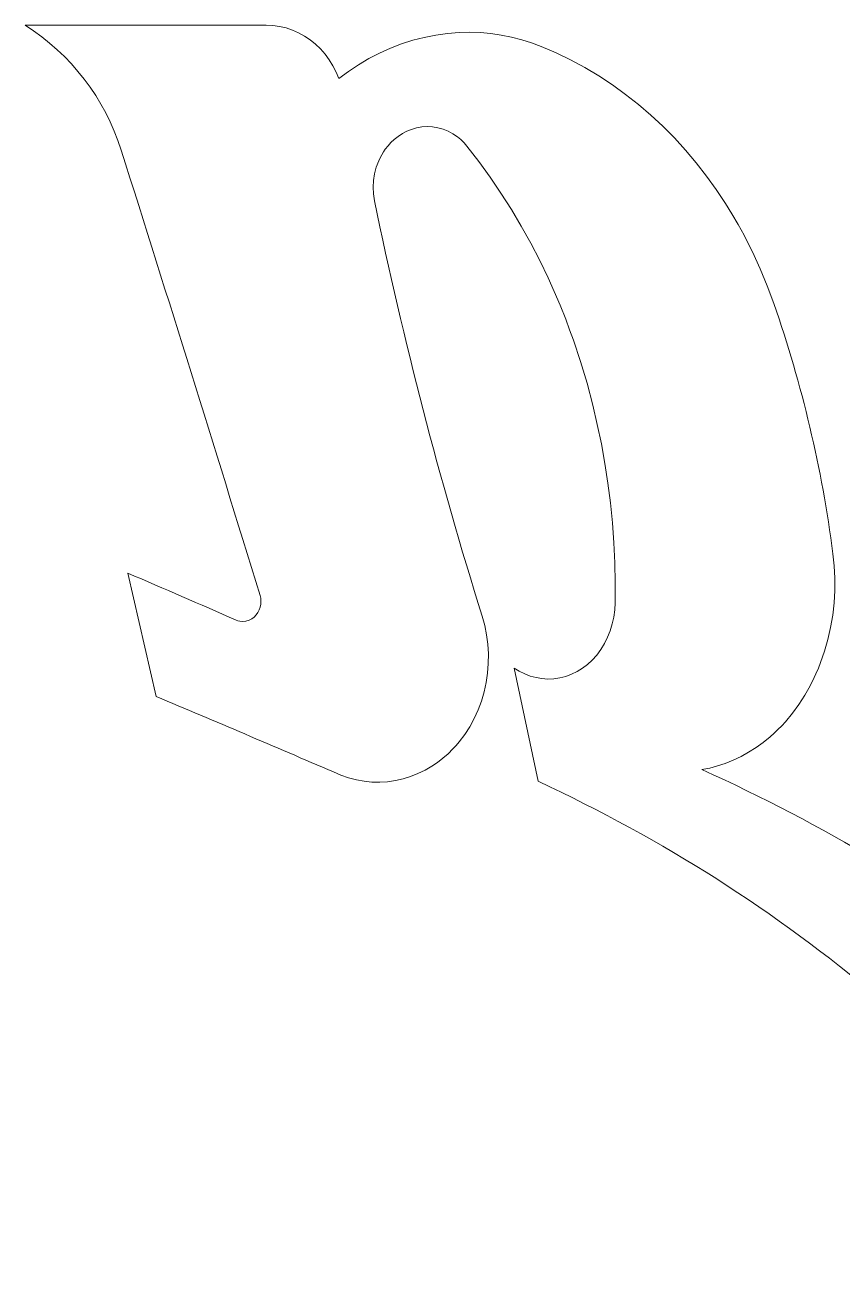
# Model space of a CAD drawing. Extents: x -234 to 858, y -95 to 532.
# Drawn here: x 833.95 to 843.12, y 112.89 to 127.01 of the extents above; entities that cross this region are included whole.
import ezdxf

# ---------------------------------------------------------------- set-up
doc = ezdxf.new("R2010")
doc.units = 0
doc.header["$LTSCALE"] = 7
doc.header["$MEASUREMENT"] = 0
doc.layers.add('8', color=250, linetype='CONTINUOUS', lineweight=15)

msp = doc.modelspace()

# ---------------------------------------------------------------- linework, layer by layer
at = {"layer": '8', "ltscale": 0.067612}
msp.add_line((836.6531, 127.0089), (833.9486, 127.0089), dxfattribs=at)
at = {"layer": '8', "ltscale": 0.035493}
msp.add_line((835.1005, 120.8604), (835.418, 119.4767), dxfattribs=at)
at = {"layer": '8', "ltscale": 0.032464}
msp.add_line((839.4359, 119.7961), (839.7038, 118.5254), dxfattribs=at)
at = {"layer": '8'}
for points in [[(837.4676, 126.4107), (837.4374, 126.4839), (837.4015, 126.5543), (837.3603, 126.6212), (837.3139, 126.6841), (837.2626, 126.7427), (837.2069, 126.7964), (837.1469, 126.8449), (837.0837, 126.8873), (837.0173, 126.9238), (836.9479, 126.9541), (836.8764, 126.978), (836.803, 126.9951), (836.7284, 127.0055), (836.6531, 127.0089)], [(839.7383, 126.7714), (839.6302, 126.812), (839.52, 126.8467), (839.4054, 126.8761), (839.2892, 126.8992), (839.1719, 126.9159), (839.0538, 126.9262), (838.9353, 126.93), (838.8167, 126.9273), (838.6861, 126.9169), (838.556, 126.8989), (838.4267, 126.8732), (838.2987, 126.84), (838.1722, 126.7994), (838.0478, 126.7515), (837.9257, 126.6967), (837.8063, 126.6349), (837.6899, 126.5665), (837.577, 126.4917), (837.4676, 126.4107)], [(842.3487, 123.8865), (842.2757, 124.0831), (842.1956, 124.2765), (842.1087, 124.4661), (842.0626, 124.5594), (842.0149, 124.6516), (841.9486, 124.7727), (841.8796, 124.8915), (841.8076, 125.0081), (841.7036, 125.1649), (841.5941, 125.3172), (841.4794, 125.4646), (841.3594, 125.6068), (841.2344, 125.7437), (841.1043, 125.875), (840.9695, 126.0005), (840.83, 126.12), (840.686, 126.2332), (840.5376, 126.34), (840.3852, 126.4402), (840.2288, 126.5336), (840.0687, 126.6201), (839.9051, 126.6994), (839.7383, 126.7714)], [(837.8681, 125.0403), (837.8566, 125.1155), (837.8529, 125.1916), (837.857, 125.2679), (837.8688, 125.3432), (837.8883, 125.4168), (837.9152, 125.4877), (837.9313, 125.5219), (837.9492, 125.555), (837.9686, 125.5867), (837.9895, 125.6172), (838.0199, 125.6559), (838.0528, 125.692), (838.0882, 125.7254), (838.1336, 125.7615), (838.1818, 125.7929), (838.2326, 125.8194), (838.2853, 125.8407), (838.3396, 125.8565), (838.3993, 125.8672), (838.4596, 125.8712), (838.5198, 125.8685), (838.5794, 125.859), (838.6376, 125.8429), (838.694, 125.8204), (838.7477, 125.7917), (838.7985, 125.7572), (838.8369, 125.7254), (838.8728, 125.6902), (838.906, 125.652)], [(838.906, 125.652), (839.0383, 125.481), (839.1656, 125.3058), (839.2876, 125.1263), (839.4043, 124.9429), (839.5157, 124.7556), (839.6217, 124.5648), (839.7222, 124.3705), (839.8172, 124.173), (839.8859, 124.0204), (839.9513, 123.8662), (840.0135, 123.7103), (840.058, 123.5925), (840.1007, 123.4738), (840.1805, 123.234), (840.2529, 122.9914), (840.3179, 122.7463), (840.3687, 122.53), (840.4137, 122.3122), (840.4531, 122.0929), (840.4868, 121.8723), (840.5148, 121.6504), (840.5372, 121.4267), (840.5538, 121.2023), (840.5647, 120.9775), (840.5698, 120.7526), (840.5692, 120.5276)], [(841.5426, 118.6568), (841.6305, 118.6743), (841.7174, 118.6973), (841.803, 118.7255), (841.893, 118.7614), (841.9809, 118.8031), (842.0665, 118.8504), (842.1495, 118.9032), (842.2298, 118.9611), (842.307, 119.024), (842.3519, 119.0641), (842.3955, 119.1058), (842.438, 119.1491), (842.4792, 119.194), (842.5576, 119.2881), (842.6306, 119.3878), (842.698, 119.4924), (842.7425, 119.5698), (842.7839, 119.6493), (842.8224, 119.7308), (842.8492, 119.7932), (842.8742, 119.8565), (842.919, 119.9857), (842.9565, 120.1178), (842.9868, 120.2524), (843.0097, 120.3888), (843.0253, 120.5265), (843.0333, 120.6649), (843.034, 120.8035), (843.0271, 120.9418), (843.0128, 121.0792)], [(836.5841, 120.6117), (836.5915, 120.5793), (836.5944, 120.5457), (836.5926, 120.5123), (836.5862, 120.4794), (836.5751, 120.4476), (836.5598, 120.4181), (836.5406, 120.3915), (836.5177, 120.3682), (836.4918, 120.3489), (836.4602, 120.3329), (836.4262, 120.3229), (836.3911, 120.3193), (836.3563, 120.3223), (836.3353, 120.3275), (836.3149, 120.335)], [(840.5692, 120.5276), (840.5647, 120.4477), (840.5539, 120.3684), (840.5368, 120.2903), (840.5135, 120.2143), (840.4841, 120.1408), (840.4489, 120.0705), (840.408, 120.0041), (840.3617, 119.9422), (840.3103, 119.8853), (840.2577, 119.8369), (840.2012, 119.7941), (840.1415, 119.7571), (840.0788, 119.7265), (840.0138, 119.7026), (839.9471, 119.6856), (839.8792, 119.6757), (839.8128, 119.673), (839.7466, 119.6772), (839.681, 119.6881), (839.6166, 119.7057), (839.5539, 119.7297), (839.4935, 119.7599), (839.4359, 119.7961)], [(837.4075, 118.6299), (837.4912, 118.5934), (837.5772, 118.5637), (837.6649, 118.5409), (837.7519, 118.5255), (837.8395, 118.517), (837.9275, 118.5155), (838.0153, 118.5209), (838.1025, 118.5333), (838.1885, 118.5524), (838.273, 118.5784), (838.3555, 118.6108), (838.4356, 118.6497), (838.5128, 118.6946), (838.5758, 118.7374), (838.6364, 118.7841), (838.6942, 118.8347), (838.7491, 118.8889), (838.7841, 118.9269), (838.8176, 118.9664), (838.8803, 119.0495), (838.9369, 119.1375), (838.9871, 119.2299), (839.0307, 119.3262), (839.0676, 119.4257), (839.0977, 119.5284), (839.1206, 119.6333), (839.1364, 119.7397), (839.1448, 119.8471), (839.1458, 119.9547), (839.1395, 120.0621), (839.1259, 120.1686), (839.1049, 120.2735), (839.0767, 120.3764)]]:
    msp.add_lwpolyline(points, dxfattribs=at)
for centre, radius, start, end in [((832.5666, 124.834), 2.5778, 17.48732, 57.56534), ((220.3058, -68.7779), 644.7227, 17.082812, 17.5479871), ((885.2363, 134.829), 48.3691, 191.6759, 197.38534), ((829.0843, 119.2702), 14.0451, 7.39979, 19.18897), ((748.8512, -80.1613), 218.7434, 66.431431, 66.778036), ((756.1063, -69.6451), 205.0789, 66.644294, 67.248362)]:
    msp.add_arc(centre, radius, start, end, dxfattribs=at)
for centre, major_axis, ratio, start_param, end_param in [((499.8376, -259.6208), (-346.5062, -375.1232), 0.182924, 3.1111698, 3.2022974), ((756.9511, 13.5853), (-86.5612, -102.518), 0.3510138, 3.0460952, 3.2367015)]:
    msp.add_ellipse(centre, major_axis=major_axis, ratio=ratio, start_param=start_param, end_param=end_param, dxfattribs=at)

doc.saveas('drawing.dxf')
